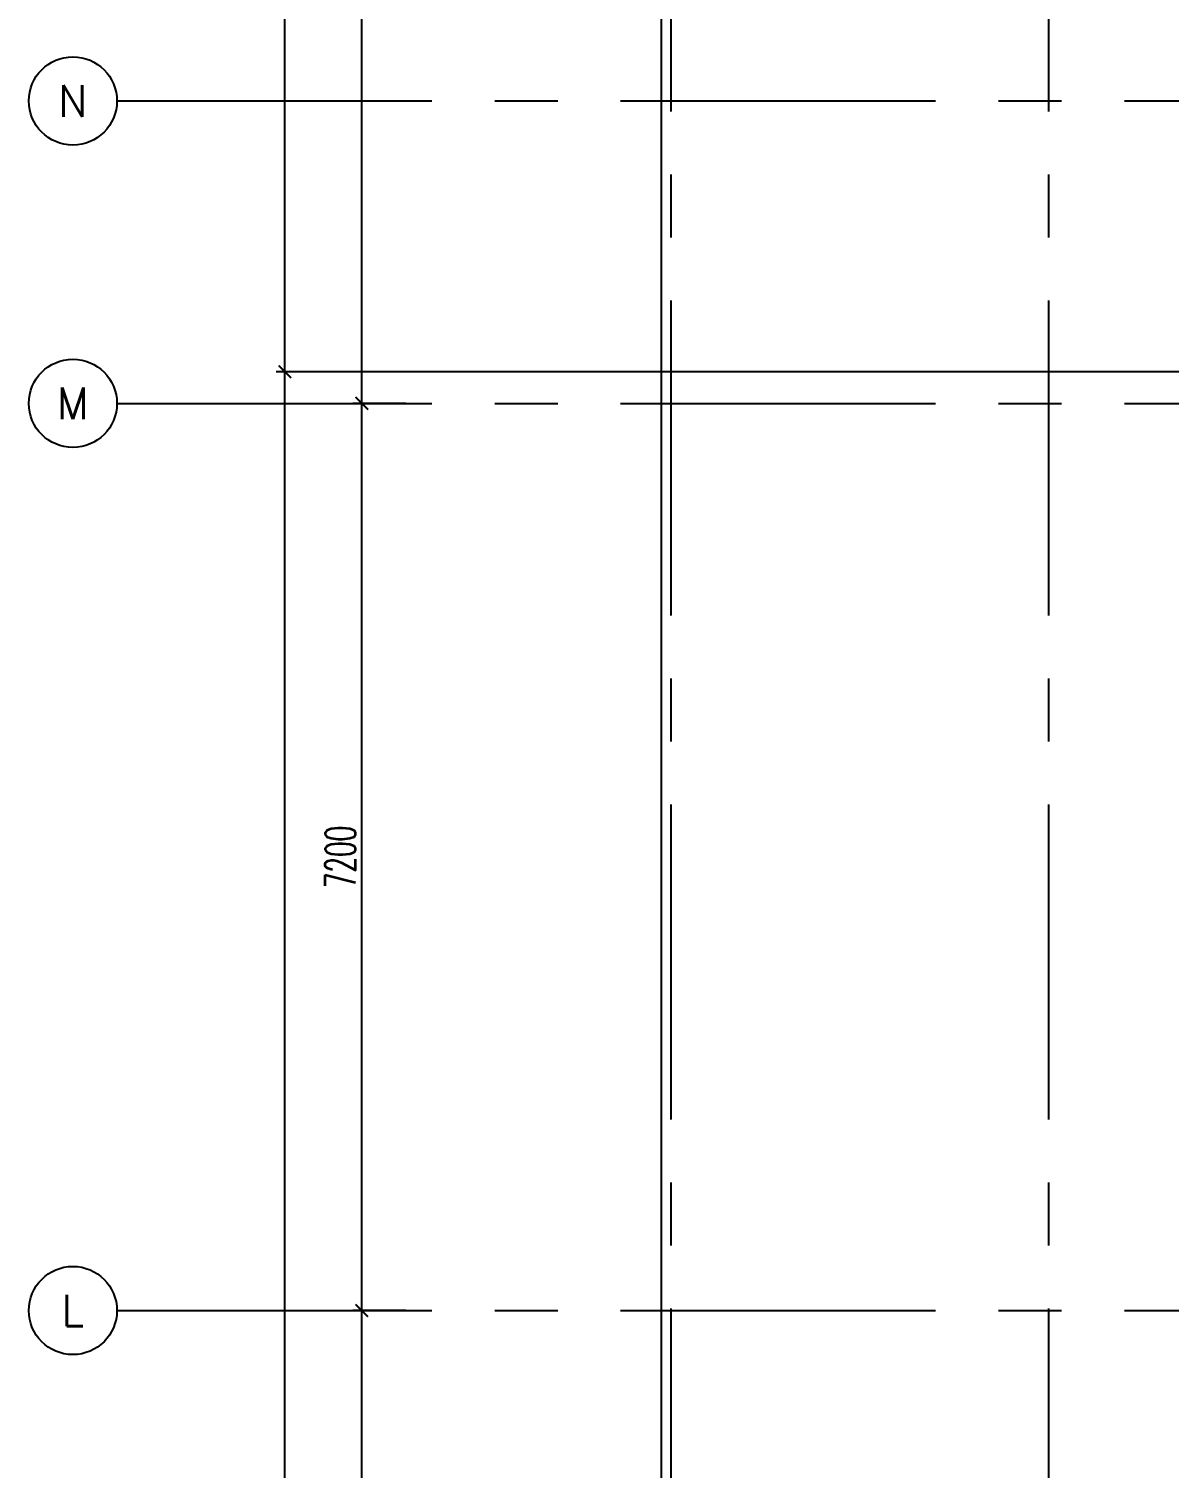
# Model space of a CAD drawing. Extents: x 275967.8 to 276060, y 57291.9 to 57371.4.
# Drawn here: x 275967.84 to 275976.89, y 57349.13 to 57360.56 of the extents above; entities that cross this region are included whole.
import ezdxf
from ezdxf.enums import TextEntityAlignment as Align

# ---------------------------------------------------------------- set-up
doc = ezdxf.new("R2010")
doc.units = 0
doc.header["$MEASUREMENT"] = 0
doc.header["$PDMODE"] = 34
doc.linetypes.add('CENTERX2', pattern=[4, 2.5, -0.5, 0.5, -0.5])
doc.layers.get('0').update_dxf_attribs({"linetype": 'CONTINUOUS'})
doc.layers.get('DEFPOINTS').update_dxf_attribs({"linetype": 'CONTINUOUS'})
for name, color, linetype in [('AX-CR', 2, 'CONTINUOUS'), ('AX-DIM', 4, 'CONTINUOUS'), ('AX-TXT', 2, 'CONTINUOUS'), ('AXES', 11, 'CENTERX2')]:
    doc.layers.add(name, color=color, linetype=linetype)
doc.styles.add('ROMANS', font='ROMANS.shx', dxfattribs={"width": 0.6})
doc.dimstyles.new('STANDARD in', dxfattribs={"dimtxt": 0.24, "dimasz": 0.1, "dimexe": 0.07, "dimexo": 0.05, "dimgap": 0.05, "dimtad": 1, "dimdec": 0, "dimlfac": 1000, "dimzin": 0, "dimdsep": 46, "dimtxsty": 'ROMANS', "dimblk": 'ARCHTICK', "dimcen": 0.05, "dimdle": 0.05, "dimclrd": 4, "dimclre": 4, "dimclrt": 2, "dimadec": 0, "dimazin": 0, "dimtfac": 1, "dimtdec": 0, "dimtmove": 2, "dimatfit": 3, "dimfxl": 0, "dimtolj": 1, "dimtzin": 0, "dimarcsym": 0})

# ---------------------------------------------------------------- blocks, each defined once
blk = doc.blocks.new('AXL')
at = {"layer": 'AX-CR'}
blk.add_circle((-350, 0), 350, dxfattribs=at)
at = {"layer": 'AX-TXT', "style": 'ROMANS'}
blk.add_attdef('AX', text='', height=250, dxfattribs=at).set_placement((-350, 0), align=Align.MIDDLE)
blk = doc.blocks.new('_ARCHTICK')
at = {"color": 0, "linetype": 'ByBlock', "const_width": 0.15}
blk.add_lwpolyline([(-0.5, -0.5), (0.5, 0.5)], dxfattribs=at)
blk = doc.blocks.new('*D632')
at = {"layer": 'AX-DIM', "color": 4, "lineweight": -2, "ltscale": 0.3}
for p, q in [((275969.869, 57298.463), (275969.869, 57357.883)), ((275977.727, 57357.833), (275969.799, 57357.833)), ((275978.669, 57298.513), (275969.799, 57298.513))]:
    blk.add_line(p, q, dxfattribs=at)
at = {"layer": 'DEFPOINTS', "color": 0, "ltscale": 0.3}
for p in [(275969.869, 57357.833), (275977.777, 57357.833), (275978.719, 57298.513)]:
    blk.add_point(p, dxfattribs=at)
at = {"layer": 'AX-DIM', "color": 4, "lineweight": -2, "ltscale": 0.3, "xscale": 0.1, "yscale": 0.1, "zscale": 0.1}
for p, rotation in [((275969.869, 57357.833), 90), ((275969.869, 57298.513), 270)]:
    blk.add_blockref('_ARCHTICK', p, dxfattribs=dict(at, rotation=rotation))
at = {"layer": 'AX-DIM', "color": 2, "ltscale": 0.3, "insert": (275969.699, 57328.173), "char_height": 0.24, "attachment_point": 5, "rotation": 90, "style": 'ROMANS'}
blk.add_mtext('\\A1;59320', dxfattribs=at)
blk = doc.blocks.new('*D630')
at = {"layer": 'AX-DIM', "color": 4, "lineweight": -2, "ltscale": 0.3}
for p, q in [((275970.83, 57364.783), (275970.41, 57364.783)), ((275970.48, 57357.533), (275970.48, 57364.833)), ((275970.83, 57357.583), (275970.41, 57357.583))]:
    blk.add_line(p, q, dxfattribs=at)
at = {"layer": 'DEFPOINTS', "color": 0, "ltscale": 0.3}
for p in [(275970.48, 57364.783), (275970.88, 57364.783), (275970.88, 57357.583)]:
    blk.add_point(p, dxfattribs=at)
at = {"layer": 'AX-DIM', "color": 4, "lineweight": -2, "ltscale": 0.3, "xscale": 0.1, "yscale": 0.1, "zscale": 0.1}
for p, rotation in [((275970.48, 57364.783), 90), ((275970.48, 57357.583), 270)]:
    blk.add_blockref('_ARCHTICK', p, dxfattribs=dict(at, rotation=rotation))
at = {"layer": 'AX-DIM', "color": 2, "ltscale": 0.3, "insert": (275970.31, 57361.183), "char_height": 0.24, "attachment_point": 5, "rotation": 90, "style": 'ROMANS'}
blk.add_mtext('\\A1;7200', dxfattribs=at)
blk = doc.blocks.new('*D629')
at = {"layer": 'AX-DIM', "color": 4, "lineweight": -2, "ltscale": 0.3}
for p, q in [((275970.83, 57357.583), (275970.41, 57357.583)), ((275970.48, 57350.333), (275970.48, 57357.633)), ((275970.83, 57350.383), (275970.41, 57350.383))]:
    blk.add_line(p, q, dxfattribs=at)
at = {"layer": 'DEFPOINTS', "color": 0, "ltscale": 0.3}
for p in [(275970.48, 57357.583), (275970.88, 57357.583), (275970.88, 57350.383)]:
    blk.add_point(p, dxfattribs=at)
at = {"layer": 'AX-DIM', "color": 4, "lineweight": -2, "ltscale": 0.3, "xscale": 0.1, "yscale": 0.1, "zscale": 0.1}
for p, rotation in [((275970.48, 57357.583), 90), ((275970.48, 57350.383), 270)]:
    blk.add_blockref('_ARCHTICK', p, dxfattribs=dict(at, rotation=rotation))
at = {"layer": 'AX-DIM', "color": 2, "ltscale": 0.3, "insert": (275970.31, 57353.983), "char_height": 0.24, "attachment_point": 5, "rotation": 90, "style": 'ROMANS'}
blk.add_mtext('\\A1;7200', dxfattribs=at)
blk = doc.blocks.new('*D628')
at = {"layer": 'AX-DIM', "color": 4, "lineweight": -2, "ltscale": 0.3}
for p, q in [((275970.83, 57350.383), (275970.41, 57350.383)), ((275970.48, 57343.133), (275970.48, 57350.433)), ((275970.83, 57343.183), (275970.41, 57343.183))]:
    blk.add_line(p, q, dxfattribs=at)
at = {"layer": 'DEFPOINTS', "color": 0, "ltscale": 0.3}
for p in [(275970.48, 57350.383), (275970.88, 57350.383), (275970.88, 57343.183)]:
    blk.add_point(p, dxfattribs=at)
at = {"layer": 'AX-DIM', "color": 4, "lineweight": -2, "ltscale": 0.3, "xscale": 0.1, "yscale": 0.1, "zscale": 0.1}
for p, rotation in [((275970.48, 57350.383), 90), ((275970.48, 57343.183), 270)]:
    blk.add_blockref('_ARCHTICK', p, dxfattribs=dict(at, rotation=rotation))
at = {"layer": 'AX-DIM', "color": 2, "ltscale": 0.3, "insert": (275970.31, 57346.783), "char_height": 0.24, "attachment_point": 5, "rotation": 90, "style": 'ROMANS'}
blk.add_mtext('\\A1;7200', dxfattribs=at)
blk = doc.blocks.new('*D616')
at = {"layer": 'AX-DIM', "color": 4, "lineweight": -2, "ltscale": 0.3}
for p, q in [((275972.81, 57370.011), (275978.135, 57370.011)), ((275972.86, 57334.477), (275972.86, 57370.081)), ((275978.085, 57357.883), (275978.085, 57370.081))]:
    blk.add_line(p, q, dxfattribs=at)
at = {"layer": 'DEFPOINTS', "color": 0, "ltscale": 0.3}
for p in [(275978.085, 57370.011), (275978.085, 57357.833), (275972.86, 57334.427)]:
    blk.add_point(p, dxfattribs=at)
at = {"layer": 'AX-DIM', "color": 4, "lineweight": -2, "ltscale": 0.3, "xscale": 0.1, "yscale": 0.1, "zscale": 0.1, "rotation": 180}
blk.add_blockref('_ARCHTICK', (275972.86, 57370.011), dxfattribs=at)
at = {"layer": 'AX-DIM', "color": 4, "lineweight": -2, "ltscale": 0.3, "xscale": 0.1, "yscale": 0.1, "zscale": 0.1}
blk.add_blockref('_ARCHTICK', (275978.085, 57370.011), dxfattribs=at)
at = {"layer": 'AX-DIM', "color": 2, "ltscale": 0.3, "insert": (275975.473, 57370.181), "char_height": 0.24, "attachment_point": 5, "style": 'ROMANS'}
blk.add_mtext('\\A1;5225', dxfattribs=at)
blk = doc.blocks.new('*D614')
at = {"layer": 'AX-DIM', "color": 4, "lineweight": -2, "ltscale": 0.3}
for p, q in [((276003.821, 57367.858), (275969.799, 57367.858)), ((275969.869, 57357.783), (275969.869, 57367.908)), ((275970.519, 57357.833), (275969.799, 57357.833))]:
    blk.add_line(p, q, dxfattribs=at)
at = {"layer": 'DEFPOINTS', "color": 0, "ltscale": 0.3}
for p in [(275969.869, 57367.858), (276003.871, 57367.858), (275970.569, 57357.833)]:
    blk.add_point(p, dxfattribs=at)
at = {"layer": 'AX-DIM', "color": 4, "lineweight": -2, "ltscale": 0.3, "xscale": 0.1, "yscale": 0.1, "zscale": 0.1}
for p, rotation in [((275969.869, 57367.858), 90), ((275969.869, 57357.833), 270)]:
    blk.add_blockref('_ARCHTICK', p, dxfattribs=dict(at, rotation=rotation))
at = {"layer": 'AX-DIM', "color": 2, "ltscale": 0.3, "insert": (275969.699, 57362.845), "char_height": 0.24, "attachment_point": 5, "rotation": 90, "style": 'ROMANS'}
blk.add_mtext('\\A1;10025', dxfattribs=at)

msp = doc.modelspace()

# ---------------------------------------------------------------- linework, layer by layer
at = {"layer": 'AXES'}
for p, q in [((275972.9355, 57291.8986), (275972.9355, 57370.7113)), ((275975.9355, 57291.8986), (275975.9355, 57370.7113)), ((275968.5355, 57359.9829), (276036.5755, 57359.9829)), ((275968.5355, 57357.5829), (276036.6043, 57357.5829)), ((275968.5355, 57350.3829), (276036.5755, 57350.3829))]:
    msp.add_line(p, q, dxfattribs=at)

# ---------------------------------------------------------------- block references
at = {"layer": 'AXES', "xscale": 0.001, "yscale": 0.001, "zscale": 0.001}
for p, values in [((275968.5355, 57359.9829), {'AX': 'N'}), ((275968.5355, 57357.5829), {'AX': 'M'}), ((275968.5355, 57350.3829), {'AX': 'L'})]:
    msp.add_blockref('AXL', p, dxfattribs=at).add_auto_attribs(values)

# ---------------------------------------------------------------- dimensions: what is measured, and where the dimension line sits
at = {"layer": 'AX-DIM'}
dim = msp.add_linear_dim(base=(275978.0855, 57370.0113), p1=(275972.8605, 57334.4268), p2=(275978.0855, 57357.8329), dimstyle='STANDARD in', dxfattribs=at)
dim.commit()
dim.dimension.update_dxf_attribs({"geometry": '*D616', "text_midpoint": (275975.473, 57370.1813)})
for base, p1, p2, picture, middle in [((275969.8688, 57367.8579), (275970.5688, 57357.8329), (276003.8714, 57367.8579), '*D614', (275969.6988, 57362.8454)), ((275970.4803, 57364.7829), (275970.8803, 57357.5829), (275970.8803, 57364.7829), '*D630', (275970.3103, 57361.1829)), ((275969.8688, 57357.8329), (275978.7188, 57298.5129), (275977.7769, 57357.8329), '*D632', (275969.6988, 57328.1729)), ((275970.4803, 57357.5829), (275970.8803, 57350.3829), (275970.8803, 57357.5829), '*D629', (275970.3103, 57353.9829)), ((275970.4803, 57350.3829), (275970.8803, 57343.1829), (275970.8803, 57350.3829), '*D628', (275970.3103, 57346.7829))]:
    dim = msp.add_linear_dim(base=base, p1=p1, p2=p2, angle=90, dimstyle='STANDARD in', dxfattribs=at)
    dim.commit()
    dim.dimension.update_dxf_attribs({"geometry": picture, "text_midpoint": middle})

doc.saveas('drawing.dxf')
